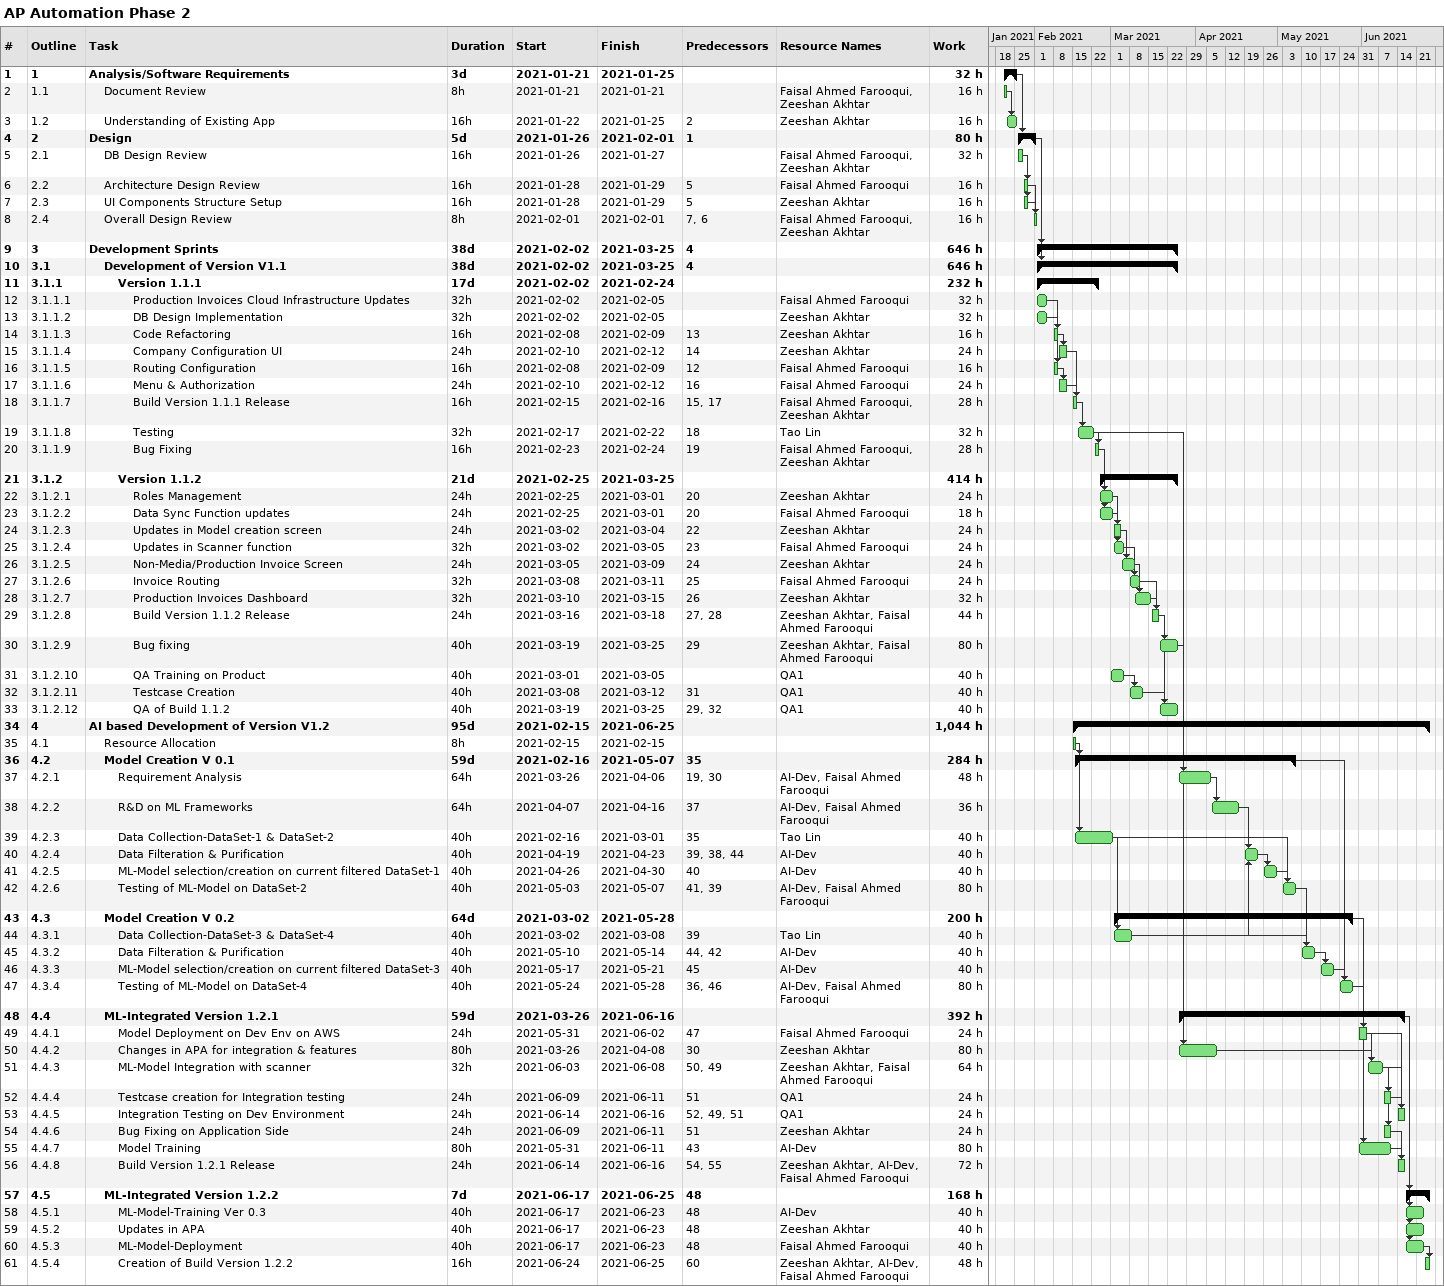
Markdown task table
AP Automation Phase 2

| ID | WBS | Task | Duration | Start | Finish | Predecessors | Resources | Work (h) |
|---|---|---|---|---|---|---|---|---|
| 1 | 1 | **Analysis/Software Requirements** | 3d | 2021-01-21 | 2021-01-25 |  |  | 32 |
| 2 | 1.1 | Document Review | 8h | 2021-01-21 | 2021-01-21 |  | Faisal Ahmed Farooqui, Zeeshan Akhtar | 16 |
| 3 | 1.2 | Understanding of Existing App | 16h | 2021-01-22 | 2021-01-25 | 2 | Zeeshan Akhtar | 16 |
| 4 | 2 | **Design** | 5d | 2021-01-26 | 2021-02-01 | 1 |  | 80 |
| 5 | 2.1 | DB Design Review | 16h | 2021-01-26 | 2021-01-27 |  | Faisal Ahmed Farooqui, Zeeshan Akhtar | 32 |
| 6 | 2.2 | Architecture Design Review | 16h | 2021-01-28 | 2021-01-29 | 5 | Faisal Ahmed Farooqui | 16 |
| 7 | 2.3 | UI Components Structure Setup | 16h | 2021-01-28 | 2021-01-29 | 5 | Zeeshan Akhtar | 16 |
| 8 | 2.4 | Overall Design Review | 8h | 2021-02-01 | 2021-02-01 | 7, 6 | Faisal Ahmed Farooqui, Zeeshan Akhtar | 16 |
| 9 | 3 | **Development Sprints** | 38d | 2021-02-02 | 2021-03-25 | 4 |  | 646 |
| 10 | 3.1 | **Development of Version V1.1** | 38d | 2021-02-02 | 2021-03-25 | 4 |  | 646 |
| 11 | 3.1.1 | **Version 1.1.1** | 17d | 2021-02-02 | 2021-02-24 |  |  | 232 |
| 12 | 3.1.1.1 | Production Invoices Cloud Infrastructure Updates | 32h | 2021-02-02 | 2021-02-05 |  | Faisal Ahmed Farooqui | 32 |
| 13 | 3.1.1.2 | DB Design Implementation | 32h | 2021-02-02 | 2021-02-05 |  | Zeeshan Akhtar | 32 |
| 14 | 3.1.1.3 | Code Refactoring | 16h | 2021-02-08 | 2021-02-09 | 13 | Zeeshan Akhtar | 16 |
| 15 | 3.1.1.4 | Company Configuration UI | 24h | 2021-02-10 | 2021-02-12 | 14 | Zeeshan Akhtar | 24 |
| 16 | 3.1.1.5 | Routing Configuration | 16h | 2021-02-08 | 2021-02-09 | 12 | Faisal Ahmed Farooqui | 16 |
| 17 | 3.1.1.6 | Menu & Authorization | 24h | 2021-02-10 | 2021-02-12 | 16 | Faisal Ahmed Farooqui | 24 |
| 18 | 3.1.1.7 | Build Version 1.1.1 Release | 16h | 2021-02-15 | 2021-02-16 | 15, 17 | Faisal Ahmed Farooqui, Zeeshan Akhtar | 28 |
| 19 | 3.1.1.8 | Testing | 32h | 2021-02-17 | 2021-02-22 | 18 | Tao Lin | 32 |
| 20 | 3.1.1.9 | Bug Fixing | 16h | 2021-02-23 | 2021-02-24 | 19 | Faisal Ahmed Farooqui, Zeeshan Akhtar | 28 |
| 21 | 3.1.2 | **Version 1.1.2** | 21d | 2021-02-25 | 2021-03-25 |  |  | 414 |
| 22 | 3.1.2.1 | Roles Management | 24h | 2021-02-25 | 2021-03-01 | 20 | Zeeshan Akhtar | 24 |
| 23 | 3.1.2.2 | Data Sync Function updates | 24h | 2021-02-25 | 2021-03-01 | 20 | Faisal Ahmed Farooqui | 18 |
| 24 | 3.1.2.3 | Updates in Model creation screen | 24h | 2021-03-02 | 2021-03-04 | 22 | Zeeshan Akhtar | 24 |
| 25 | 3.1.2.4 | Updates in Scanner function | 32h | 2021-03-02 | 2021-03-05 | 23 | Faisal Ahmed Farooqui | 24 |
| 26 | 3.1.2.5 | Non-Media/Production Invoice Screen | 24h | 2021-03-05 | 2021-03-09 | 24 | Zeeshan Akhtar | 24 |
| 27 | 3.1.2.6 | Invoice Routing | 32h | 2021-03-08 | 2021-03-11 | 25 | Faisal Ahmed Farooqui | 24 |
| 28 | 3.1.2.7 | Production Invoices Dashboard | 32h | 2021-03-10 | 2021-03-15 | 26 | Zeeshan Akhtar | 32 |
| 29 | 3.1.2.8 | Build Version 1.1.2 Release | 24h | 2021-03-16 | 2021-03-18 | 27, 28 | Zeeshan Akhtar, Faisal Ahmed Farooqui | 44 |
| 30 | 3.1.2.9 | Bug fixing | 40h | 2021-03-19 | 2021-03-25 | 29 | Zeeshan Akhtar, Faisal Ahmed Farooqui | 80 |
| 31 | 3.1.2.10 | QA Training on Product | 40h | 2021-03-01 | 2021-03-05 |  | QA1 | 40 |
| 32 | 3.1.2.11 | Testcase Creation | 40h | 2021-03-08 | 2021-03-12 | 31 | QA1 | 40 |
| 33 | 3.1.2.12 | QA of Build 1.1.2 | 40h | 2021-03-19 | 2021-03-25 | 29, 32 | QA1 | 40 |
| 34 | 4 | **AI based Development of Version V1.2** | 95d | 2021-02-15 | 2021-06-25 |  |  | 1044 |
| 35 | 4.1 | Resource Allocation | 8h | 2021-02-15 | 2021-02-15 |  |  |  |
| 36 | 4.2 | **Model Creation V 0.1** | 59d | 2021-02-16 | 2021-05-07 | 35 |  | 284 |
| 37 | 4.2.1 | Requirement Analysis | 64h | 2021-03-26 | 2021-04-06 | 19, 30 | AI-Dev, Faisal Ahmed Farooqui | 48 |
| 38 | 4.2.2 | R&D on ML Frameworks | 64h | 2021-04-07 | 2021-04-16 | 37 | AI-Dev, Faisal Ahmed Farooqui | 36 |
| 39 | 4.2.3 | Data Collection-DataSet-1 & DataSet-2 | 40h | 2021-02-16 | 2021-03-01 | 35 | Tao Lin | 40 |
| 40 | 4.2.4 | Data Filteration & Purification | 40h | 2021-04-19 | 2021-04-23 | 39, 38, 44 | AI-Dev | 40 |
| 41 | 4.2.5 | ML-Model selection/creation on current filtered DataSet-1 | 40h | 2021-04-26 | 2021-04-30 | 40 | AI-Dev | 40 |
| 42 | 4.2.6 | Testing of ML-Model on DataSet-2 | 40h | 2021-05-03 | 2021-05-07 | 41, 39 | AI-Dev, Faisal Ahmed Farooqui | 80 |
| 43 | 4.3 | **Model Creation V 0.2** | 64d | 2021-03-02 | 2021-05-28 |  |  | 200 |
| 44 | 4.3.1 | Data Collection-DataSet-3 & DataSet-4 | 40h | 2021-03-02 | 2021-03-08 | 39 | Tao Lin | 40 |
| 45 | 4.3.2 | Data Filteration & Purification | 40h | 2021-05-10 | 2021-05-14 | 44, 42 | AI-Dev | 40 |
| 46 | 4.3.3 | ML-Model selection/creation on current filtered DataSet-3 | 40h | 2021-05-17 | 2021-05-21 | 45 | AI-Dev | 40 |
| 47 | 4.3.4 | Testing of ML-Model on DataSet-4 | 40h | 2021-05-24 | 2021-05-28 | 36, 46 | AI-Dev, Faisal Ahmed Farooqui | 80 |
| 48 | 4.4 | **ML-Integrated Version 1.2.1** | 59d | 2021-03-26 | 2021-06-16 |  |  | 392 |
| 49 | 4.4.1 | Model Deployment on Dev Env on AWS | 24h | 2021-05-31 | 2021-06-02 | 47 | Faisal Ahmed Farooqui | 24 |
| 50 | 4.4.2 | Changes in APA for integration & features | 80h | 2021-03-26 | 2021-04-08 | 30 | Zeeshan Akhtar | 80 |
| 51 | 4.4.3 | ML-Model Integration with scanner | 32h | 2021-06-03 | 2021-06-08 | 50, 49 | Zeeshan Akhtar, Faisal Ahmed Farooqui | 64 |
| 52 | 4.4.4 | Testcase creation for Integration testing | 24h | 2021-06-09 | 2021-06-11 | 51 | QA1 | 24 |
| 53 | 4.4.5 | Integration Testing on Dev Environment | 24h | 2021-06-14 | 2021-06-16 | 52, 49, 51 | QA1 | 24 |
| 54 | 4.4.6 | Bug Fixing on Application Side | 24h | 2021-06-09 | 2021-06-11 | 51 | Zeeshan Akhtar | 24 |
| 55 | 4.4.7 | Model Training | 80h | 2021-05-31 | 2021-06-11 | 43 | AI-Dev | 80 |
| 56 | 4.4.8 | Build Version 1.2.1 Release | 24h | 2021-06-14 | 2021-06-16 | 54, 55 | Zeeshan Akhtar, AI-Dev, Faisal Ahmed Farooqui | 72 |
| 57 | 4.5 | **ML-Integrated Version 1.2.2** | 7d | 2021-06-17 | 2021-06-25 | 48 |  | 168 |
| 58 | 4.5.1 | ML-Model-Training Ver 0.3 | 40h | 2021-06-17 | 2021-06-23 | 48 | AI-Dev | 40 |
| 59 | 4.5.2 | Updates in APA | 40h | 2021-06-17 | 2021-06-23 | 48 | Zeeshan Akhtar | 40 |
| 60 | 4.5.3 | ML-Model-Deployment | 40h | 2021-06-17 | 2021-06-23 | 48 | Faisal Ahmed Farooqui | 40 |
| 61 | 4.5.4 | Creation of Build Version 1.2.2 | 16h | 2021-06-24 | 2021-06-25 | 60 | Zeeshan Akhtar, AI-Dev, Faisal Ahmed Farooqui | 48 |
